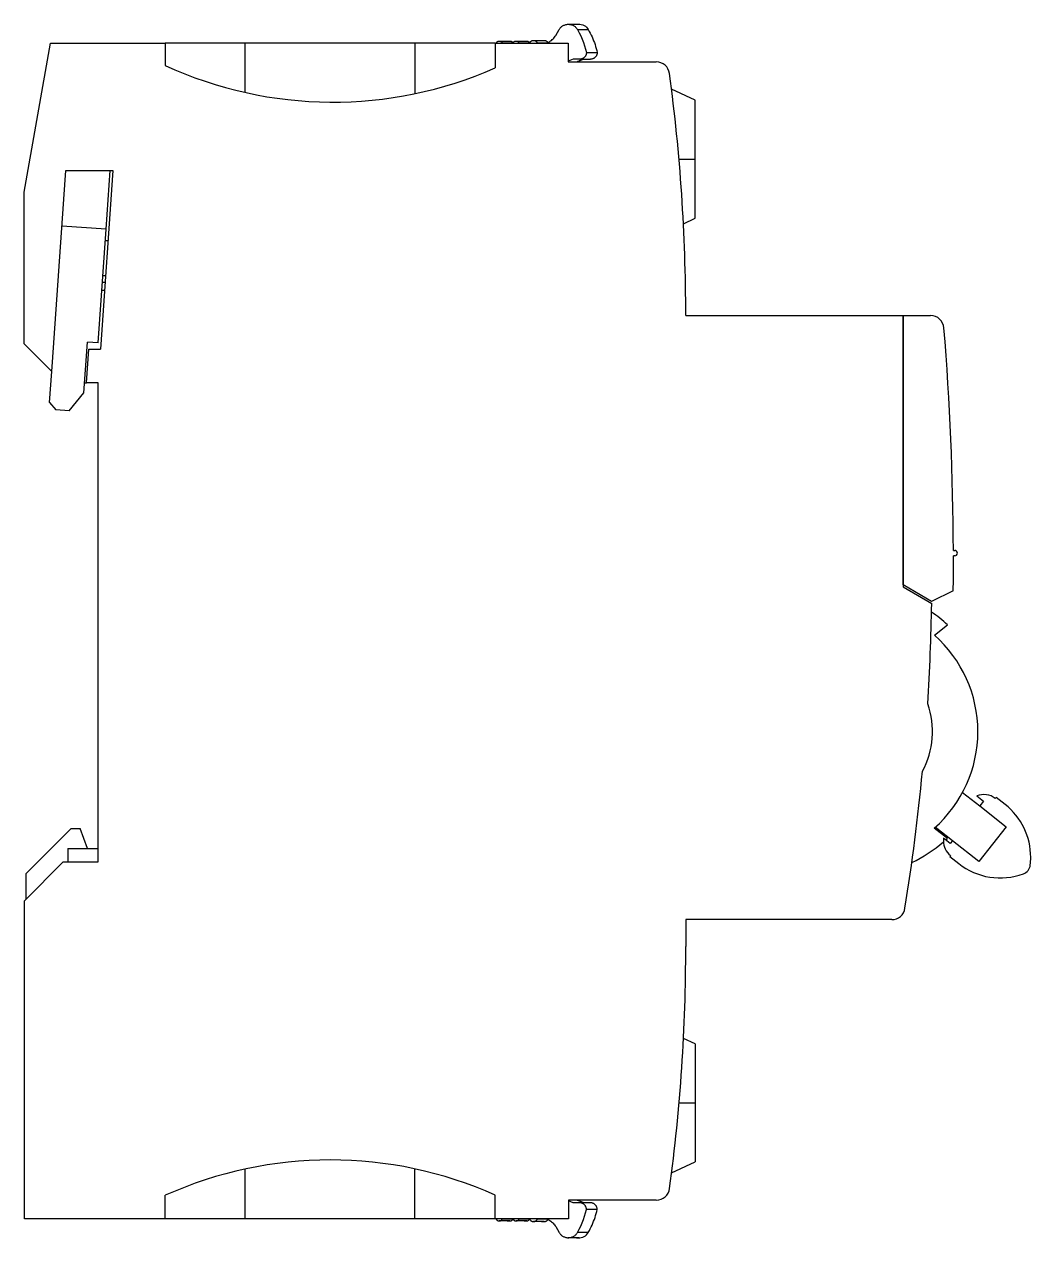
# Model space of a CAD drawing. Header units: millimetres. Extents: x 3609 to 5941, y 2453 to 3731.
# Drawn here: x 5192.7 to 5264.5, y 3583.3 to 3669.9 of the extents above; entities that cross this region are included whole.
import ezdxf

# ---------------------------------------------------------------- set-up
doc = ezdxf.new("R2010")
doc.units = ezdxf.units.MM

msp = doc.modelspace()

# ---------------------------------------------------------------- linework, layer by layer
for p, q in [((5230.559, 3669.058), (5230.6, 3669.124)), ((5230.6, 3669.124), (5230.835, 3669.531)), ((5230.835, 3669.531), (5230.86, 3669.571)), ((5230.86, 3669.571), (5230.887, 3669.61)), ((5230.887, 3669.61), (5230.917, 3669.647)), ((5230.917, 3669.647), (5230.948, 3669.681)), ((5230.948, 3669.681), (5230.982, 3669.714)), ((5230.982, 3669.714), (5231.018, 3669.745)), ((5231.018, 3669.745), (5231.056, 3669.773)), ((5231.056, 3669.773), (5231.095, 3669.8)), ((5231.095, 3669.8), (5231.136, 3669.823)), ((5231.136, 3669.823), (5231.178, 3669.844)), ((5231.178, 3669.844), (5231.221, 3669.862)), ((5231.221, 3669.862), (5231.266, 3669.878)), ((5231.266, 3669.878), (5231.311, 3669.891)), ((5231.311, 3669.891), (5231.357, 3669.901)), ((5231.357, 3669.901), (5231.404, 3669.908)), ((5231.404, 3669.908), (5231.451, 3669.913)), ((5231.451, 3669.913), (5231.498, 3669.914)), ((5231.498, 3669.914), (5231.545, 3669.913)), ((5231.498, 3669.914), (5231.621, 3669.914)), ((5231.545, 3669.913), (5231.592, 3669.908)), ((5231.592, 3669.908), (5231.639, 3669.901)), ((5231.621, 3669.914), (5231.732, 3669.914)), ((5231.639, 3669.901), (5231.685, 3669.891)), ((5231.685, 3669.891), (5231.73, 3669.878)), ((5231.73, 3669.878), (5231.775, 3669.863)), ((5231.732, 3669.914), (5231.833, 3669.914)), ((5231.775, 3669.863), (5231.818, 3669.844)), ((5231.818, 3669.844), (5231.861, 3669.823)), ((5231.833, 3669.914), (5231.924, 3669.914)), ((5231.861, 3669.823), (5231.902, 3669.8)), ((5231.902, 3669.8), (5231.941, 3669.774)), ((5231.924, 3669.914), (5232.004, 3669.914)), ((5231.941, 3669.774), (5231.978, 3669.745)), ((5231.978, 3669.745), (5232.014, 3669.714)), ((5232.004, 3669.914), (5232.073, 3669.914)), ((5232.014, 3669.714), (5232.048, 3669.681)), ((5232.048, 3669.681), (5232.08, 3669.647)), ((5232.073, 3669.914), (5232.131, 3669.914)), ((5232.08, 3669.647), (5232.11, 3669.61)), ((5232.11, 3669.61), (5232.137, 3669.571)), ((5232.131, 3669.914), (5232.179, 3669.914)), ((5232.137, 3669.571), (5232.162, 3669.531)), ((5232.162, 3669.531), (5232.282, 3669.312)), ((5232.162, 3669.531), (5232.323, 3669.531)), ((5232.179, 3669.914), (5232.216, 3669.914)), ((5232.216, 3669.914), (5232.243, 3669.914)), ((5232.243, 3669.914), (5232.259, 3669.914)), ((5232.259, 3669.914), (5232.264, 3669.914)), ((5232.264, 3669.914), (5232.318, 3669.913)), ((5232.282, 3669.312), (5232.393, 3669.087)), ((5232.318, 3669.913), (5232.424, 3669.898)), ((5232.323, 3669.531), (5232.464, 3669.531)), ((5232.424, 3669.898), (5232.526, 3669.868)), ((5232.464, 3669.531), (5232.587, 3669.531)), ((5232.526, 3669.868), (5232.624, 3669.825)), ((5232.587, 3669.531), (5232.691, 3669.531)), ((5232.624, 3669.825), (5232.715, 3669.768)), ((5232.691, 3669.531), (5232.777, 3669.531)), ((5232.715, 3669.768), (5232.796, 3669.699)), ((5232.777, 3669.531), (5232.843, 3669.531)), ((5232.796, 3669.699), (5232.868, 3669.62)), ((5232.843, 3669.531), (5232.89, 3669.531)), ((5232.868, 3669.62), (5232.928, 3669.531)), ((5232.89, 3669.531), (5232.918, 3669.531)), ((5232.918, 3669.531), (5232.928, 3669.531)), ((5232.928, 3669.531), (5232.999, 3669.404)), ((5232.999, 3669.404), (5233.068, 3669.275)), ((5233.068, 3669.275), (5233.132, 3669.144)), ((5233.132, 3669.144), (5233.194, 3669.011)), ((5192.666, 3657.945), (5194.539, 3668.57)), ((5194.539, 3668.57), (5202.721, 3668.57)), ((5202.721, 3668.57), (5202.721, 3666.97)), ((5208.419, 3668.57), (5202.721, 3668.57)), ((5208.419, 3668.57), (5208.419, 3665.051)), ((5220.535, 3668.57), (5208.419, 3668.57)), ((5220.535, 3668.57), (5220.535, 3664.959)), ((5226.281, 3668.57), (5220.535, 3668.57)), ((5226.281, 3668.57), (5231.499, 3668.57)), ((5226.281, 3668.57), (5226.281, 3666.8)), ((5226.35, 3668.57), (5226.358, 3668.588)), ((5226.358, 3668.588), (5226.368, 3668.606)), ((5226.368, 3668.606), (5226.379, 3668.622)), ((5226.379, 3668.622), (5226.392, 3668.637)), ((5226.392, 3668.637), (5226.406, 3668.652)), ((5226.406, 3668.652), (5226.421, 3668.665)), ((5226.421, 3668.665), (5226.438, 3668.677)), ((5226.438, 3668.677), (5226.455, 3668.687)), ((5226.455, 3668.687), (5226.473, 3668.696)), ((5226.473, 3668.696), (5226.491, 3668.703)), ((5226.491, 3668.703), (5226.51, 3668.709)), ((5226.51, 3668.709), (5226.53, 3668.713)), ((5226.53, 3668.713), (5226.55, 3668.716)), ((5226.55, 3668.716), (5226.57, 3668.717)), ((5226.57, 3668.717), (5226.59, 3668.716)), ((5226.57, 3668.717), (5226.692, 3668.717)), ((5226.59, 3668.716), (5226.61, 3668.713)), ((5226.61, 3668.713), (5226.63, 3668.709)), ((5226.63, 3668.709), (5226.65, 3668.703)), ((5226.65, 3668.703), (5226.669, 3668.695)), ((5226.669, 3668.695), (5226.687, 3668.686)), ((5226.687, 3668.686), (5226.705, 3668.675)), ((5226.692, 3668.717), (5226.804, 3668.717)), ((5226.705, 3668.675), (5226.721, 3668.663)), ((5226.721, 3668.663), (5226.736, 3668.649)), ((5226.736, 3668.649), (5226.75, 3668.635)), ((5226.75, 3668.635), (5226.763, 3668.619)), ((5226.763, 3668.619), (5226.775, 3668.602)), ((5226.775, 3668.602), (5226.785, 3668.584)), ((5226.785, 3668.584), (5226.786, 3668.581)), ((5226.785, 3668.584), (5226.945, 3668.584)), ((5226.786, 3668.581), (5226.787, 3668.579)), ((5226.787, 3668.579), (5226.788, 3668.577)), ((5226.788, 3668.577), (5226.789, 3668.575)), ((5226.789, 3668.575), (5226.791, 3668.572)), ((5226.791, 3668.572), (5226.792, 3668.57)), ((5226.804, 3668.717), (5226.905, 3668.717)), ((5226.905, 3668.717), (5226.995, 3668.717)), ((5226.945, 3668.584), (5227.087, 3668.584)), ((5226.995, 3668.717), (5227.075, 3668.717)), ((5227.075, 3668.717), (5227.144, 3668.717)), ((5227.087, 3668.584), (5227.21, 3668.584)), ((5227.144, 3668.717), (5227.203, 3668.717)), ((5227.203, 3668.717), (5227.251, 3668.717)), ((5227.21, 3668.584), (5227.314, 3668.584)), ((5227.251, 3668.717), (5227.288, 3668.717)), ((5227.288, 3668.717), (5227.314, 3668.717)), ((5227.314, 3668.717), (5227.33, 3668.717)), ((5227.314, 3668.584), (5227.399, 3668.584)), ((5227.33, 3668.717), (5227.336, 3668.717)), ((5227.336, 3668.717), (5227.366, 3668.715)), ((5227.366, 3668.715), (5227.399, 3668.708)), ((5227.399, 3668.708), (5227.415, 3668.704)), ((5227.399, 3668.584), (5227.466, 3668.584)), ((5227.415, 3668.704), (5227.431, 3668.697)), ((5227.431, 3668.697), (5227.446, 3668.69)), ((5227.446, 3668.69), (5227.461, 3668.682)), ((5227.461, 3668.682), (5227.488, 3668.662)), ((5227.466, 3668.584), (5227.513, 3668.584)), ((5227.488, 3668.662), (5227.513, 3668.639)), ((5227.513, 3668.639), (5227.534, 3668.613)), ((5227.513, 3668.584), (5227.541, 3668.584)), ((5227.534, 3668.613), (5227.543, 3668.599)), ((5227.541, 3668.584), (5227.551, 3668.584)), ((5227.543, 3668.599), (5227.551, 3668.584)), ((5227.545, 3668.57), (5227.547, 3668.572)), ((5227.547, 3668.572), (5227.548, 3668.575)), ((5227.548, 3668.575), (5227.549, 3668.577)), ((5227.549, 3668.577), (5227.55, 3668.579)), ((5227.55, 3668.579), (5227.552, 3668.582)), ((5227.551, 3668.584), (5227.551, 3668.584)), ((5227.551, 3668.584), (5227.551, 3668.583)), ((5227.551, 3668.583), (5227.551, 3668.583)), ((5227.551, 3668.583), (5227.551, 3668.583)), ((5227.551, 3668.583), (5227.552, 3668.582)), ((5227.552, 3668.582), (5227.553, 3668.584)), ((5227.552, 3668.582), (5227.552, 3668.582)), ((5227.553, 3668.584), (5227.56, 3668.598)), ((5227.56, 3668.598), (5227.568, 3668.611)), ((5227.568, 3668.611), (5227.578, 3668.624)), ((5227.578, 3668.624), (5227.588, 3668.636)), ((5227.588, 3668.636), (5227.598, 3668.647)), ((5227.598, 3668.647), (5227.61, 3668.658)), ((5227.61, 3668.658), (5227.622, 3668.668)), ((5227.622, 3668.668), (5227.634, 3668.677)), ((5227.634, 3668.677), (5227.648, 3668.685)), ((5227.648, 3668.685), (5227.662, 3668.692)), ((5227.662, 3668.692), (5227.676, 3668.699)), ((5227.676, 3668.699), (5227.69, 3668.704)), ((5227.69, 3668.704), (5227.705, 3668.709)), ((5227.705, 3668.709), (5227.721, 3668.712)), ((5227.721, 3668.712), (5227.736, 3668.715)), ((5227.736, 3668.715), (5227.752, 3668.716)), ((5227.752, 3668.716), (5227.767, 3668.717)), ((5227.767, 3668.717), (5227.783, 3668.716)), ((5227.767, 3668.717), (5227.89, 3668.717)), ((5227.783, 3668.716), (5227.798, 3668.715)), ((5227.798, 3668.715), (5227.814, 3668.712)), ((5227.814, 3668.712), (5227.829, 3668.709)), ((5227.829, 3668.709), (5227.844, 3668.704)), ((5227.844, 3668.704), (5227.859, 3668.699)), ((5227.859, 3668.699), (5227.873, 3668.692)), ((5227.873, 3668.692), (5227.887, 3668.685)), ((5227.887, 3668.685), (5227.9, 3668.677)), ((5227.89, 3668.717), (5228.001, 3668.717)), ((5227.9, 3668.677), (5227.913, 3668.668)), ((5227.913, 3668.668), (5227.925, 3668.658)), ((5227.925, 3668.658), (5227.936, 3668.647)), ((5227.936, 3668.647), (5227.947, 3668.636)), ((5227.947, 3668.636), (5227.957, 3668.624)), ((5227.957, 3668.624), (5227.966, 3668.611)), ((5227.966, 3668.611), (5227.974, 3668.598)), ((5227.974, 3668.598), (5227.982, 3668.584)), ((5227.982, 3668.584), (5227.983, 3668.582)), ((5227.982, 3668.584), (5228.151, 3668.584)), ((5227.983, 3668.582), (5227.984, 3668.579)), ((5227.984, 3668.579), (5227.985, 3668.577)), ((5227.985, 3668.577), (5227.987, 3668.575)), ((5227.987, 3668.575), (5227.988, 3668.572)), ((5227.988, 3668.572), (5227.989, 3668.57)), ((5228.001, 3668.717), (5228.102, 3668.717)), ((5228.102, 3668.717), (5228.193, 3668.717)), ((5228.151, 3668.584), (5228.299, 3668.584)), ((5228.193, 3668.717), (5228.273, 3668.717)), ((5228.273, 3668.717), (5228.342, 3668.717)), ((5228.299, 3668.584), (5228.426, 3668.584)), ((5228.342, 3668.717), (5228.4, 3668.717)), ((5228.4, 3668.717), (5228.448, 3668.717)), ((5228.426, 3668.584), (5228.532, 3668.584)), ((5228.448, 3668.717), (5228.486, 3668.717)), ((5228.486, 3668.717), (5228.512, 3668.717)), ((5228.512, 3668.717), (5228.528, 3668.717)), ((5228.528, 3668.717), (5228.533, 3668.717)), ((5228.532, 3668.584), (5228.617, 3668.584)), ((5228.533, 3668.717), (5228.571, 3668.714)), ((5228.571, 3668.714), (5228.607, 3668.705)), ((5228.607, 3668.705), (5228.642, 3668.691)), ((5228.617, 3668.584), (5228.681, 3668.584)), ((5228.642, 3668.691), (5228.674, 3668.671)), ((5228.674, 3668.671), (5228.702, 3668.647)), ((5228.681, 3668.584), (5228.723, 3668.584)), ((5228.702, 3668.647), (5228.727, 3668.619)), ((5228.723, 3668.584), (5228.745, 3668.584)), ((5228.727, 3668.619), (5228.746, 3668.587)), ((5228.737, 3668.57), (5228.74, 3668.574)), ((5228.74, 3668.574), (5228.742, 3668.577)), ((5228.742, 3668.577), (5228.744, 3668.581)), ((5228.744, 3668.581), (5228.745, 3668.585)), ((5228.745, 3668.585), (5228.747, 3668.589)), ((5228.747, 3668.589), (5228.749, 3668.592)), ((5228.749, 3668.592), (5228.757, 3668.61)), ((5228.757, 3668.61), (5228.767, 3668.627)), ((5228.767, 3668.627), (5228.778, 3668.644)), ((5228.778, 3668.644), (5228.79, 3668.659)), ((5228.79, 3668.659), (5228.803, 3668.674)), ((5228.803, 3668.674), (5228.816, 3668.688)), ((5228.816, 3668.688), (5228.831, 3668.701)), ((5228.831, 3668.701), (5228.847, 3668.712)), ((5228.847, 3668.712), (5228.863, 3668.723)), ((5228.863, 3668.723), (5228.88, 3668.733)), ((5228.88, 3668.733), (5228.898, 3668.741)), ((5228.898, 3668.741), (5228.916, 3668.748)), ((5228.916, 3668.748), (5228.935, 3668.754)), ((5228.935, 3668.754), (5228.954, 3668.759)), ((5228.954, 3668.759), (5228.973, 3668.762)), ((5228.973, 3668.762), (5228.993, 3668.764)), ((5228.993, 3668.764), (5229.012, 3668.765)), ((5229.012, 3668.765), (5229.032, 3668.764)), ((5229.012, 3668.765), (5229.135, 3668.765)), ((5229.032, 3668.764), (5229.051, 3668.762)), ((5229.051, 3668.762), (5229.071, 3668.759)), ((5229.071, 3668.759), (5229.09, 3668.754)), ((5229.09, 3668.754), (5229.108, 3668.748)), ((5229.108, 3668.748), (5229.127, 3668.741)), ((5229.127, 3668.741), (5229.144, 3668.733)), ((5229.135, 3668.765), (5229.246, 3668.765)), ((5229.144, 3668.733), (5229.161, 3668.723)), ((5229.161, 3668.723), (5229.178, 3668.712)), ((5229.178, 3668.712), (5229.193, 3668.701)), ((5229.193, 3668.701), (5229.208, 3668.688)), ((5229.208, 3668.688), (5229.222, 3668.674)), ((5229.222, 3668.674), (5229.235, 3668.659)), ((5229.235, 3668.659), (5229.247, 3668.644)), ((5229.246, 3668.765), (5229.347, 3668.765)), ((5229.247, 3668.644), (5229.257, 3668.627)), ((5229.257, 3668.627), (5229.267, 3668.61)), ((5229.267, 3668.61), (5229.276, 3668.593)), ((5229.276, 3668.593), (5229.277, 3668.589)), ((5229.276, 3668.593), (5229.442, 3668.593)), ((5229.277, 3668.589), (5229.279, 3668.585)), ((5229.279, 3668.585), (5229.281, 3668.581)), ((5229.281, 3668.581), (5229.283, 3668.577)), ((5229.283, 3668.577), (5229.285, 3668.574)), ((5229.285, 3668.574), (5229.287, 3668.57)), ((5229.347, 3668.765), (5229.438, 3668.765)), ((5229.438, 3668.765), (5229.518, 3668.765)), ((5229.442, 3668.593), (5229.588, 3668.593)), ((5229.518, 3668.765), (5229.587, 3668.765)), ((5229.587, 3668.765), (5229.645, 3668.765)), ((5229.588, 3668.593), (5229.713, 3668.593)), ((5229.645, 3668.765), (5229.693, 3668.765)), ((5229.693, 3668.765), (5229.731, 3668.765)), ((5229.713, 3668.593), (5229.819, 3668.593)), ((5229.731, 3668.765), (5229.757, 3668.765)), ((5229.757, 3668.765), (5229.773, 3668.765)), ((5229.773, 3668.765), (5229.778, 3668.765)), ((5229.778, 3668.765), (5229.8, 3668.764)), ((5229.8, 3668.764), (5229.821, 3668.762)), ((5229.819, 3668.593), (5229.904, 3668.593)), ((5229.821, 3668.762), (5229.842, 3668.758)), ((5229.842, 3668.758), (5229.863, 3668.752)), ((5229.863, 3668.752), (5229.883, 3668.745)), ((5229.883, 3668.745), (5229.903, 3668.737)), ((5229.903, 3668.737), (5229.921, 3668.727)), ((5229.904, 3668.593), (5229.968, 3668.593)), ((5229.921, 3668.727), (5229.94, 3668.715)), ((5229.94, 3668.715), (5229.957, 3668.703)), ((5229.957, 3668.703), (5229.973, 3668.689)), ((5229.96, 3668.57), (5230.032, 3668.601)), ((5229.968, 3668.593), (5230.013, 3668.593)), ((5229.973, 3668.689), (5229.988, 3668.674)), ((5229.988, 3668.674), (5230.002, 3668.658)), ((5230.002, 3668.658), (5230.015, 3668.641)), ((5230.015, 3668.641), (5230.027, 3668.622)), ((5230.027, 3668.622), (5230.037, 3668.604)), ((5230.032, 3668.601), (5230.102, 3668.637)), ((5230.102, 3668.637), (5230.169, 3668.677)), ((5230.169, 3668.677), (5230.234, 3668.721)), ((5230.234, 3668.721), (5230.296, 3668.768)), ((5230.296, 3668.768), (5230.356, 3668.82)), ((5230.356, 3668.82), (5230.412, 3668.874)), ((5230.412, 3668.874), (5230.464, 3668.932)), ((5230.464, 3668.932), (5230.513, 3668.994)), ((5230.513, 3668.994), (5230.559, 3669.058)), ((5231.499, 3668.57), (5231.499, 3667.233)), ((5232.393, 3669.087), (5232.494, 3668.858)), ((5232.494, 3668.858), (5232.585, 3668.624)), ((5232.585, 3668.624), (5232.665, 3668.387)), ((5232.665, 3668.387), (5232.736, 3668.147)), ((5233.194, 3669.011), (5233.252, 3668.877)), ((5233.252, 3668.877), (5233.307, 3668.742)), ((5233.307, 3668.742), (5233.358, 3668.605)), ((5233.358, 3668.605), (5233.406, 3668.467)), ((5233.406, 3668.467), (5233.45, 3668.327)), ((5233.45, 3668.327), (5233.491, 3668.187)), ((5231.838, 3667.424), (5231.499, 3667.289)), ((5232.316, 3667.424), (5231.838, 3667.424)), ((5232.338, 3667.425), (5232.316, 3667.424)), ((5232.316, 3667.424), (5232.477, 3667.424)), ((5232.359, 3667.426), (5232.338, 3667.425)), ((5232.381, 3667.429), (5232.359, 3667.426)), ((5232.402, 3667.432), (5232.381, 3667.429)), ((5232.423, 3667.436), (5232.402, 3667.432)), ((5232.444, 3667.442), (5232.423, 3667.436)), ((5232.464, 3667.448), (5232.444, 3667.442)), ((5232.485, 3667.455), (5232.464, 3667.448)), ((5232.477, 3667.424), (5232.619, 3667.424)), ((5232.524, 3667.392), (5232.484, 3667.377)), ((5232.505, 3667.463), (5232.485, 3667.455)), ((5232.524, 3667.472), (5232.505, 3667.463)), ((5232.543, 3667.482), (5232.524, 3667.472)), ((5232.564, 3667.408), (5232.524, 3667.392)), ((5232.562, 3667.492), (5232.543, 3667.482)), ((5232.58, 3667.504), (5232.562, 3667.492)), ((5232.604, 3667.424), (5232.564, 3667.408)), ((5232.598, 3667.516), (5232.58, 3667.504)), ((5232.615, 3667.529), (5232.598, 3667.516)), ((5232.631, 3667.543), (5232.615, 3667.529)), ((5232.619, 3667.424), (5232.742, 3667.424)), ((5232.647, 3667.557), (5232.631, 3667.543)), ((5232.663, 3667.572), (5232.647, 3667.557)), ((5232.677, 3667.588), (5232.663, 3667.572)), ((5232.691, 3667.605), (5232.677, 3667.588)), ((5232.704, 3667.622), (5232.691, 3667.605)), ((5232.716, 3667.639), (5232.704, 3667.622)), ((5232.727, 3667.658), (5232.716, 3667.639)), ((5232.738, 3667.676), (5232.727, 3667.658)), ((5232.736, 3668.147), (5232.795, 3667.903)), ((5232.748, 3667.696), (5232.738, 3667.676)), ((5232.742, 3667.424), (5232.846, 3667.424)), ((5232.757, 3667.715), (5232.748, 3667.696)), ((5232.765, 3667.735), (5232.757, 3667.715)), ((5232.772, 3667.755), (5232.765, 3667.735)), ((5232.778, 3667.776), (5232.772, 3667.755)), ((5232.783, 3667.797), (5232.778, 3667.776)), ((5232.788, 3667.818), (5232.783, 3667.797)), ((5232.791, 3667.839), (5232.788, 3667.818)), ((5232.793, 3667.86), (5232.791, 3667.839)), ((5232.795, 3667.882), (5232.793, 3667.86)), ((5232.795, 3667.903), (5232.795, 3667.882)), ((5232.795, 3667.903), (5232.956, 3667.903)), ((5232.846, 3667.424), (5232.931, 3667.424)), ((5232.931, 3667.424), (5232.997, 3667.424)), ((5232.956, 3667.903), (5233.098, 3667.903)), ((5232.997, 3667.424), (5233.045, 3667.424)), ((5233.045, 3667.424), (5233.073, 3667.424)), ((5233.073, 3667.424), (5233.083, 3667.424)), ((5233.117, 3667.426), (5233.083, 3667.424)), ((5233.098, 3667.903), (5233.221, 3667.903)), ((5233.151, 3667.429), (5233.117, 3667.426)), ((5233.184, 3667.435), (5233.151, 3667.429)), ((5233.218, 3667.444), (5233.184, 3667.435)), ((5233.25, 3667.455), (5233.218, 3667.444)), ((5233.221, 3667.903), (5233.325, 3667.903)), ((5233.282, 3667.468), (5233.25, 3667.455)), ((5233.312, 3667.483), (5233.282, 3667.468)), ((5233.341, 3667.501), (5233.312, 3667.483)), ((5233.325, 3667.903), (5233.41, 3667.903)), ((5233.37, 3667.52), (5233.341, 3667.501)), ((5233.396, 3667.541), (5233.37, 3667.52)), ((5233.421, 3667.565), (5233.396, 3667.541)), ((5233.41, 3667.903), (5233.476, 3667.903)), ((5233.444, 3667.59), (5233.421, 3667.565)), ((5233.466, 3667.616), (5233.444, 3667.59)), ((5233.485, 3667.644), (5233.466, 3667.616)), ((5233.476, 3667.903), (5233.524, 3667.903)), ((5233.503, 3667.674), (5233.485, 3667.644)), ((5233.491, 3668.187), (5233.528, 3668.046)), ((5233.518, 3667.704), (5233.503, 3667.674)), ((5233.531, 3667.736), (5233.518, 3667.704)), ((5233.524, 3667.903), (5233.552, 3667.903)), ((5233.528, 3668.046), (5233.561, 3667.903)), ((5233.542, 3667.768), (5233.531, 3667.736)), ((5233.55, 3667.802), (5233.542, 3667.768)), ((5233.557, 3667.835), (5233.55, 3667.802)), ((5233.552, 3667.903), (5233.561, 3667.903)), ((5233.56, 3667.869), (5233.557, 3667.835)), ((5233.561, 3667.903), (5233.56, 3667.869)), ((5231.499, 3667.233), (5237.772, 3667.233)), ((5232.165, 3667.249), (5232.125, 3667.233)), ((5232.205, 3667.265), (5232.165, 3667.249)), ((5232.245, 3667.281), (5232.205, 3667.265)), ((5232.285, 3667.297), (5232.245, 3667.281)), ((5232.324, 3667.313), (5232.285, 3667.297)), ((5232.364, 3667.329), (5232.324, 3667.313)), ((5232.404, 3667.345), (5232.364, 3667.329)), ((5232.444, 3667.361), (5232.404, 3667.345)), ((5232.484, 3667.377), (5232.444, 3667.361)), ((5240.555, 3664.5), (5238.868, 3665.28)), ((5240.555, 3660.286), (5240.555, 3664.5)), ((5239.398, 3660.286), (5240.555, 3660.286)), ((5240.555, 3656.072), (5240.555, 3660.286)), ((5194.632, 3645.152), (5195.633, 3659.477)), ((5195.633, 3659.477), (5198.993, 3659.477)), ((5198.993, 3659.477), (5198.103, 3646.735)), ((5198.509, 3655.296), (5198.801, 3659.477)), ((5192.666, 3647.118), (5192.666, 3657.945)), ((5198.509, 3655.296), (5195.356, 3655.516)), ((5197.943, 3647.19), (5198.509, 3655.296)), ((5239.715, 3655.684), (5240.555, 3656.072)), ((5198.643, 3654.47), (5198.451, 3654.47)), ((5198.278, 3651.986), (5198.47, 3651.986)), ((5198.244, 3651.508), (5198.436, 3651.508)), ((5198.204, 3650.935), (5198.396, 3650.935)), ((5239.881, 3649.133), (5255.395, 3649.133)), ((5255.395, 3649.133), (5257.355, 3649.134)), ((5255.395, 3649.133), (5255.395, 3629.77)), ((5255.395, 3629.909), (5255.395, 3649.133)), ((5194.632, 3645.152), (5192.666, 3647.118)), ((5196.925, 3643.613), (5197.179, 3647.243)), ((5197.12, 3644.341), (5197.287, 3646.735)), ((5197.943, 3647.19), (5197.179, 3647.243)), ((5197.287, 3646.735), (5198.103, 3646.735)), ((5194.476, 3642.92), (5194.632, 3645.152)), ((5196.976, 3644.341), (5197.12, 3644.341)), ((5197.937, 3644.341), (5197.12, 3644.341)), ((5197.937, 3610.15), (5197.937, 3644.341)), ((5195.876, 3642.342), (5196.925, 3643.613)), ((5194.476, 3642.92), (5194.921, 3642.409)), ((5195.876, 3642.342), (5194.921, 3642.409)), ((5258.985, 3632.374), (5259.081, 3632.374)), ((5259.081, 3631.991), (5258.986, 3631.991)), ((5257.431, 3628.734), (5255.395, 3629.909)), ((5255.395, 3629.77), (5257.438, 3628.592)), ((5258.977, 3629.501), (5257.431, 3628.734)), ((5257.628, 3626.328), (5258.566, 3627.065)), ((5259.642, 3615.109), (5260.865, 3614.148)), ((5260.657, 3614.859), (5261.132, 3614.487)), ((5262.034, 3614.752), (5261.975, 3614.676)), ((5262.676, 3614.247), (5262.034, 3614.752)), ((5261.132, 3614.487), (5260.865, 3614.148)), ((5260.865, 3614.148), (5262.759, 3612.66)), ((5192.813, 3609.336), (5196.022, 3612.545)), ((5196.022, 3612.545), (5196.662, 3612.545)), ((5197.171, 3611.108), (5196.662, 3612.545)), ((5258.563, 3611.832), (5257.625, 3612.569)), ((5258.913, 3611.662), (5257.688, 3612.625)), ((5262.759, 3612.66), (5260.807, 3610.174)), ((5258.765, 3611.474), (5258.291, 3611.847)), ((5258.913, 3611.662), (5258.765, 3611.474)), ((5260.807, 3610.174), (5258.913, 3611.662)), ((5195.782, 3611.108), (5197.937, 3611.108)), ((5195.782, 3611.108), (5195.782, 3610.15)), ((5258.78, 3610.61), (5258.721, 3610.534)), ((5258.721, 3610.534), (5259.363, 3610.03)), ((5192.672, 3607.375), (5195.447, 3610.15)), ((5195.447, 3610.15), (5197.937, 3610.15)), ((5192.813, 3607.516), (5192.813, 3609.336)), ((5192.672, 3584.675), (5192.672, 3607.375)), ((5254.585, 3606.038), (5239.885, 3606.036)), ((5239.885, 3606.036), (5239.885, 3604.121)), ((5240.555, 3597.173), (5239.719, 3597.56)), ((5240.555, 3597.173), (5240.555, 3592.959)), ((5239.404, 3592.959), (5240.555, 3592.959)), ((5240.555, 3592.959), (5240.555, 3588.745)), ((5238.874, 3587.968), (5240.555, 3588.745)), ((5208.426, 3584.675), (5208.426, 3588.239)), ((5220.542, 3584.675), (5220.542, 3588.251)), ((5202.729, 3584.675), (5202.729, 3586.364)), ((5226.289, 3584.675), (5226.289, 3586.366)), ((5237.78, 3586.02), (5231.507, 3586.019)), ((5231.507, 3586.019), (5231.507, 3584.675)), ((5232.165, 3586.003), (5232.125, 3586.019)), ((5231.838, 3585.828), (5231.507, 3585.96)), ((5232.316, 3585.828), (5231.838, 3585.828)), ((5232.205, 3585.988), (5232.165, 3586.003)), ((5232.245, 3585.972), (5232.205, 3585.988)), ((5232.285, 3585.956), (5232.245, 3585.972)), ((5232.324, 3585.94), (5232.285, 3585.956)), ((5232.338, 3585.827), (5232.316, 3585.828)), ((5232.477, 3585.828), (5232.316, 3585.828)), ((5232.364, 3585.924), (5232.324, 3585.94)), ((5232.359, 3585.826), (5232.338, 3585.827)), ((5232.381, 3585.824), (5232.359, 3585.826)), ((5232.404, 3585.908), (5232.364, 3585.924)), ((5232.402, 3585.82), (5232.381, 3585.824)), ((5232.423, 3585.816), (5232.402, 3585.82)), ((5232.444, 3585.892), (5232.404, 3585.908)), ((5232.444, 3585.811), (5232.423, 3585.816)), ((5232.484, 3585.876), (5232.444, 3585.892)), ((5232.464, 3585.804), (5232.444, 3585.811)), ((5232.485, 3585.797), (5232.464, 3585.804)), ((5232.619, 3585.828), (5232.477, 3585.828)), ((5232.524, 3585.86), (5232.484, 3585.876)), ((5232.505, 3585.789), (5232.485, 3585.797)), ((5232.524, 3585.781), (5232.505, 3585.789)), ((5232.564, 3585.844), (5232.524, 3585.86)), ((5232.543, 3585.771), (5232.524, 3585.781)), ((5232.562, 3585.76), (5232.543, 3585.771)), ((5232.58, 3585.749), (5232.562, 3585.76)), ((5232.604, 3585.828), (5232.564, 3585.844)), ((5232.598, 3585.736), (5232.58, 3585.749)), ((5232.615, 3585.723), (5232.598, 3585.736)), ((5232.632, 3585.71), (5232.615, 3585.723)), ((5232.742, 3585.828), (5232.619, 3585.828)), ((5232.647, 3585.695), (5232.632, 3585.71)), ((5232.663, 3585.68), (5232.647, 3585.695)), ((5232.677, 3585.664), (5232.663, 3585.68)), ((5232.691, 3585.648), (5232.677, 3585.664)), ((5232.704, 3585.631), (5232.691, 3585.648)), ((5232.716, 3585.613), (5232.704, 3585.631)), ((5232.728, 3585.595), (5232.716, 3585.613)), ((5232.738, 3585.576), (5232.728, 3585.595)), ((5232.736, 3585.106), (5232.795, 3585.349)), ((5232.748, 3585.557), (5232.738, 3585.576)), ((5232.846, 3585.828), (5232.742, 3585.828)), ((5232.757, 3585.537), (5232.748, 3585.557)), ((5232.765, 3585.517), (5232.757, 3585.537)), ((5232.772, 3585.497), (5232.765, 3585.517)), ((5232.778, 3585.476), (5232.772, 3585.497)), ((5232.783, 3585.456), (5232.778, 3585.476)), ((5232.788, 3585.435), (5232.783, 3585.456)), ((5232.791, 3585.413), (5232.788, 3585.435)), ((5232.793, 3585.392), (5232.791, 3585.413)), ((5232.795, 3585.371), (5232.793, 3585.392)), ((5232.795, 3585.349), (5232.795, 3585.371)), ((5232.956, 3585.349), (5232.795, 3585.349)), ((5232.931, 3585.828), (5232.846, 3585.828)), ((5232.997, 3585.828), (5232.931, 3585.828)), ((5233.098, 3585.349), (5232.956, 3585.349)), ((5233.045, 3585.828), (5232.997, 3585.828)), ((5233.073, 3585.828), (5233.045, 3585.828)), ((5233.083, 3585.828), (5233.073, 3585.828)), ((5233.117, 3585.827), (5233.083, 3585.828)), ((5233.221, 3585.349), (5233.098, 3585.349)), ((5233.151, 3585.823), (5233.117, 3585.827)), ((5233.184, 3585.817), (5233.151, 3585.823)), ((5233.218, 3585.809), (5233.184, 3585.817)), ((5233.25, 3585.798), (5233.218, 3585.809)), ((5233.325, 3585.349), (5233.221, 3585.349)), ((5233.282, 3585.785), (5233.25, 3585.798)), ((5233.312, 3585.769), (5233.282, 3585.785)), ((5233.342, 3585.752), (5233.312, 3585.769)), ((5233.41, 3585.349), (5233.325, 3585.349)), ((5233.37, 3585.732), (5233.342, 3585.752)), ((5233.396, 3585.711), (5233.37, 3585.732)), ((5233.421, 3585.688), (5233.396, 3585.711)), ((5233.476, 3585.349), (5233.41, 3585.349)), ((5233.445, 3585.663), (5233.421, 3585.688)), ((5233.466, 3585.636), (5233.445, 3585.663)), ((5233.485, 3585.608), (5233.466, 3585.636)), ((5233.524, 3585.349), (5233.476, 3585.349)), ((5233.503, 3585.579), (5233.485, 3585.608)), ((5233.491, 3585.066), (5233.528, 3585.207)), ((5233.518, 3585.548), (5233.503, 3585.579)), ((5233.531, 3585.517), (5233.518, 3585.548)), ((5233.552, 3585.349), (5233.524, 3585.349)), ((5233.528, 3585.207), (5233.562, 3585.349)), ((5233.542, 3585.484), (5233.531, 3585.517)), ((5233.551, 3585.451), (5233.542, 3585.484)), ((5233.557, 3585.417), (5233.551, 3585.451)), ((5233.562, 3585.349), (5233.552, 3585.349)), ((5233.56, 3585.383), (5233.557, 3585.417)), ((5233.562, 3585.349), (5233.56, 3585.383)), ((5202.729, 3584.675), (5192.672, 3584.675)), ((5208.426, 3584.675), (5202.729, 3584.675)), ((5220.542, 3584.675), (5208.426, 3584.675)), ((5226.289, 3584.675), (5220.542, 3584.675)), ((5231.507, 3584.675), (5226.289, 3584.675)), ((5226.352, 3584.675), (5226.361, 3584.658)), ((5226.361, 3584.658), (5226.371, 3584.641)), ((5226.371, 3584.641), (5226.383, 3584.625)), ((5226.383, 3584.625), (5226.396, 3584.61)), ((5226.396, 3584.61), (5226.409, 3584.597)), ((5226.409, 3584.597), (5226.424, 3584.584)), ((5226.424, 3584.584), (5226.44, 3584.573)), ((5226.44, 3584.573), (5226.457, 3584.563)), ((5226.457, 3584.563), (5226.475, 3584.554)), ((5226.475, 3584.554), (5226.493, 3584.547)), ((5226.493, 3584.547), (5226.512, 3584.542)), ((5226.512, 3584.542), (5226.531, 3584.538)), ((5226.531, 3584.538), (5226.55, 3584.535)), ((5226.55, 3584.535), (5226.57, 3584.535)), ((5226.57, 3584.535), (5226.59, 3584.535)), ((5226.692, 3584.535), (5226.57, 3584.535)), ((5226.59, 3584.535), (5226.611, 3584.538)), ((5226.611, 3584.538), (5226.631, 3584.542)), ((5226.631, 3584.542), (5226.65, 3584.548)), ((5226.65, 3584.548), (5226.669, 3584.556)), ((5226.669, 3584.556), (5226.687, 3584.565)), ((5226.687, 3584.565), (5226.705, 3584.576)), ((5226.804, 3584.535), (5226.692, 3584.535)), ((5226.705, 3584.576), (5226.721, 3584.588)), ((5226.721, 3584.588), (5226.737, 3584.602)), ((5226.737, 3584.602), (5226.751, 3584.617)), ((5226.751, 3584.617), (5226.764, 3584.633)), ((5226.764, 3584.633), (5226.775, 3584.65)), ((5226.775, 3584.65), (5226.785, 3584.668)), ((5226.785, 3584.669), (5226.786, 3584.67)), ((5226.785, 3584.668), (5226.785, 3584.669)), ((5226.946, 3584.668), (5226.785, 3584.668)), ((5226.786, 3584.67), (5226.787, 3584.671)), ((5226.787, 3584.673), (5226.788, 3584.674)), ((5226.787, 3584.671), (5226.787, 3584.673)), ((5226.788, 3584.674), (5226.789, 3584.675)), ((5226.905, 3584.535), (5226.804, 3584.535)), ((5226.996, 3584.535), (5226.905, 3584.535)), ((5227.087, 3584.668), (5226.946, 3584.668)), ((5227.075, 3584.535), (5226.996, 3584.535)), ((5227.145, 3584.535), (5227.075, 3584.535)), ((5227.21, 3584.668), (5227.087, 3584.668)), ((5227.203, 3584.535), (5227.145, 3584.535)), ((5227.145, 3584.535), (5227.203, 3584.535)), ((5227.251, 3584.535), (5227.203, 3584.535)), ((5227.203, 3584.535), (5227.251, 3584.535)), ((5227.315, 3584.668), (5227.21, 3584.668)), ((5227.288, 3584.535), (5227.251, 3584.535)), ((5227.251, 3584.535), (5227.288, 3584.535)), ((5227.315, 3584.535), (5227.288, 3584.535)), ((5227.288, 3584.535), (5227.315, 3584.535)), ((5227.4, 3584.668), (5227.315, 3584.668)), ((5227.331, 3584.535), (5227.315, 3584.535)), ((5227.315, 3584.535), (5227.331, 3584.535)), ((5227.336, 3584.535), (5227.331, 3584.535)), ((5227.331, 3584.535), (5227.336, 3584.535)), ((5227.336, 3584.535), (5227.366, 3584.536)), ((5227.366, 3584.536), (5227.399, 3584.543)), ((5227.399, 3584.543), (5227.415, 3584.548)), ((5227.466, 3584.668), (5227.4, 3584.668)), ((5227.415, 3584.548), (5227.431, 3584.554)), ((5227.431, 3584.554), (5227.446, 3584.561)), ((5227.446, 3584.561), (5227.461, 3584.569)), ((5227.461, 3584.569), (5227.488, 3584.589)), ((5227.513, 3584.668), (5227.466, 3584.668)), ((5227.488, 3584.589), (5227.513, 3584.612)), ((5227.542, 3584.668), (5227.513, 3584.668)), ((5227.513, 3584.612), (5227.534, 3584.639)), ((5227.534, 3584.639), (5227.543, 3584.653)), ((5227.551, 3584.668), (5227.542, 3584.668)), ((5227.543, 3584.653), (5227.551, 3584.668)), ((5227.549, 3584.675), (5227.55, 3584.674)), ((5227.55, 3584.674), (5227.55, 3584.673)), ((5227.55, 3584.673), (5227.551, 3584.671)), ((5227.551, 3584.671), (5227.552, 3584.67)), ((5227.551, 3584.668), (5227.551, 3584.669)), ((5227.551, 3584.669), (5227.552, 3584.669)), ((5227.551, 3584.668), (5227.551, 3584.668)), ((5227.551, 3584.668), (5227.551, 3584.668)), ((5227.552, 3584.67), (5227.552, 3584.669)), ((5227.552, 3584.669), (5227.552, 3584.67)), ((5227.552, 3584.669), (5227.553, 3584.668)), ((5227.552, 3584.669), (5227.552, 3584.669)), ((5227.553, 3584.668), (5227.56, 3584.654)), ((5227.56, 3584.654), (5227.569, 3584.641)), ((5227.569, 3584.641), (5227.578, 3584.628)), ((5227.578, 3584.628), (5227.588, 3584.616)), ((5227.588, 3584.616), (5227.599, 3584.604)), ((5227.599, 3584.604), (5227.61, 3584.594)), ((5227.61, 3584.594), (5227.622, 3584.584)), ((5227.622, 3584.584), (5227.635, 3584.575)), ((5227.635, 3584.575), (5227.648, 3584.567)), ((5227.648, 3584.567), (5227.662, 3584.559)), ((5227.662, 3584.559), (5227.676, 3584.553)), ((5227.676, 3584.553), (5227.691, 3584.547)), ((5227.691, 3584.547), (5227.706, 3584.543)), ((5227.706, 3584.543), (5227.721, 3584.539)), ((5227.721, 3584.539), (5227.736, 3584.537)), ((5227.736, 3584.537), (5227.752, 3584.535)), ((5227.752, 3584.535), (5227.767, 3584.535)), ((5227.767, 3584.535), (5227.783, 3584.535)), ((5227.89, 3584.535), (5227.767, 3584.535)), ((5227.783, 3584.535), (5227.799, 3584.537)), ((5227.799, 3584.537), (5227.814, 3584.539)), ((5227.814, 3584.539), (5227.829, 3584.543)), ((5227.829, 3584.543), (5227.844, 3584.547)), ((5227.844, 3584.547), (5227.859, 3584.553)), ((5227.859, 3584.553), (5227.873, 3584.559)), ((5227.873, 3584.559), (5227.887, 3584.567)), ((5227.887, 3584.567), (5227.9, 3584.575)), ((5228.002, 3584.535), (5227.89, 3584.535)), ((5227.9, 3584.575), (5227.913, 3584.584)), ((5227.913, 3584.584), (5227.925, 3584.594)), ((5227.925, 3584.594), (5227.936, 3584.604)), ((5227.936, 3584.604), (5227.947, 3584.616)), ((5227.947, 3584.616), (5227.957, 3584.628)), ((5227.957, 3584.628), (5227.966, 3584.641)), ((5227.966, 3584.641), (5227.975, 3584.654)), ((5227.975, 3584.654), (5227.982, 3584.668)), ((5227.982, 3584.668), (5227.983, 3584.669)), ((5228.151, 3584.668), (5227.982, 3584.668)), ((5227.983, 3584.67), (5227.984, 3584.671)), ((5227.983, 3584.669), (5227.983, 3584.67)), ((5227.984, 3584.671), (5227.985, 3584.673)), ((5227.985, 3584.674), (5227.986, 3584.675)), ((5227.985, 3584.673), (5227.985, 3584.674)), ((5228.103, 3584.535), (5228.002, 3584.535)), ((5228.193, 3584.535), (5228.103, 3584.535)), ((5228.299, 3584.668), (5228.151, 3584.668)), ((5228.273, 3584.535), (5228.193, 3584.535)), ((5228.342, 3584.535), (5228.273, 3584.535)), ((5228.426, 3584.668), (5228.299, 3584.668)), ((5228.401, 3584.535), (5228.342, 3584.535)), ((5228.342, 3584.535), (5228.401, 3584.535)), ((5228.449, 3584.535), (5228.401, 3584.535)), ((5228.401, 3584.535), (5228.449, 3584.535)), ((5228.532, 3584.668), (5228.426, 3584.668)), ((5228.486, 3584.535), (5228.449, 3584.535)), ((5228.449, 3584.535), (5228.486, 3584.535)), ((5228.512, 3584.535), (5228.486, 3584.535)), ((5228.486, 3584.535), (5228.512, 3584.535)), ((5228.528, 3584.535), (5228.512, 3584.535)), ((5228.512, 3584.535), (5228.528, 3584.535)), ((5228.534, 3584.535), (5228.528, 3584.535)), ((5228.528, 3584.535), (5228.534, 3584.535)), ((5228.617, 3584.668), (5228.532, 3584.668)), ((5228.534, 3584.535), (5228.571, 3584.538)), ((5228.571, 3584.538), (5228.607, 3584.546)), ((5228.607, 3584.546), (5228.642, 3584.561)), ((5228.681, 3584.668), (5228.617, 3584.668)), ((5228.642, 3584.561), (5228.674, 3584.58)), ((5228.674, 3584.58), (5228.703, 3584.604)), ((5228.724, 3584.668), (5228.681, 3584.668)), ((5228.703, 3584.604), (5228.727, 3584.633)), ((5228.745, 3584.668), (5228.724, 3584.668)), ((5228.727, 3584.633), (5228.747, 3584.665)), ((5228.741, 3584.675), (5228.743, 3584.672)), ((5228.743, 3584.672), (5228.744, 3584.67)), ((5228.744, 3584.67), (5228.745, 3584.667)), ((5228.745, 3584.667), (5228.747, 3584.665)), ((5228.747, 3584.665), (5228.748, 3584.662)), ((5228.748, 3584.662), (5228.749, 3584.659)), ((5228.749, 3584.659), (5228.758, 3584.642)), ((5228.758, 3584.642), (5228.767, 3584.624)), ((5228.767, 3584.624), (5228.778, 3584.608)), ((5228.778, 3584.608), (5228.79, 3584.593)), ((5228.79, 3584.593), (5228.803, 3584.578)), ((5228.803, 3584.578), (5228.817, 3584.564)), ((5228.817, 3584.564), (5228.831, 3584.551)), ((5228.831, 3584.551), (5228.847, 3584.539)), ((5228.847, 3584.539), (5228.863, 3584.529)), ((5228.863, 3584.529), (5228.88, 3584.519)), ((5228.88, 3584.519), (5228.898, 3584.511)), ((5228.898, 3584.511), (5228.916, 3584.503)), ((5228.916, 3584.503), (5228.935, 3584.498)), ((5228.935, 3584.498), (5228.954, 3584.493)), ((5228.954, 3584.493), (5228.973, 3584.49)), ((5228.973, 3584.49), (5228.993, 3584.488)), ((5228.993, 3584.488), (5229.012, 3584.487)), ((5229.012, 3584.487), (5229.032, 3584.488)), ((5229.135, 3584.487), (5229.012, 3584.487)), ((5229.032, 3584.488), (5229.052, 3584.49)), ((5229.052, 3584.49), (5229.071, 3584.493)), ((5229.071, 3584.493), (5229.09, 3584.498)), ((5229.09, 3584.498), (5229.109, 3584.503)), ((5229.109, 3584.503), (5229.127, 3584.511)), ((5229.127, 3584.511), (5229.144, 3584.519)), ((5229.247, 3584.487), (5229.135, 3584.487)), ((5229.144, 3584.519), (5229.162, 3584.529)), ((5229.162, 3584.529), (5229.178, 3584.539)), ((5229.178, 3584.539), (5229.194, 3584.551)), ((5229.194, 3584.551), (5229.208, 3584.564)), ((5229.208, 3584.564), (5229.222, 3584.578)), ((5229.222, 3584.578), (5229.235, 3584.593)), ((5229.235, 3584.593), (5229.247, 3584.608)), ((5229.247, 3584.608), (5229.258, 3584.625)), ((5229.348, 3584.487), (5229.247, 3584.487)), ((5229.258, 3584.625), (5229.267, 3584.642)), ((5229.267, 3584.642), (5229.276, 3584.659)), ((5229.276, 3584.659), (5229.277, 3584.662)), ((5229.442, 3584.659), (5229.276, 3584.659)), ((5229.277, 3584.662), (5229.278, 3584.665)), ((5229.278, 3584.665), (5229.28, 3584.667)), ((5229.28, 3584.667), (5229.281, 3584.67)), ((5229.281, 3584.67), (5229.282, 3584.672)), ((5229.282, 3584.672), (5229.284, 3584.675)), ((5229.438, 3584.487), (5229.348, 3584.487)), ((5229.518, 3584.487), (5229.438, 3584.487)), ((5229.588, 3584.659), (5229.442, 3584.659)), ((5229.587, 3584.487), (5229.518, 3584.487)), ((5229.646, 3584.487), (5229.587, 3584.487)), ((5229.587, 3584.487), (5229.646, 3584.487)), ((5229.713, 3584.659), (5229.588, 3584.659)), ((5229.694, 3584.487), (5229.646, 3584.487)), ((5229.646, 3584.487), (5229.694, 3584.487)), ((5229.731, 3584.487), (5229.694, 3584.487)), ((5229.694, 3584.487), (5229.731, 3584.487)), ((5229.819, 3584.659), (5229.713, 3584.659)), ((5229.757, 3584.487), (5229.731, 3584.487)), ((5229.731, 3584.487), (5229.757, 3584.487)), ((5229.773, 3584.487), (5229.757, 3584.487)), ((5229.757, 3584.487), (5229.773, 3584.487)), ((5229.779, 3584.487), (5229.773, 3584.487)), ((5229.773, 3584.487), (5229.779, 3584.487)), ((5229.779, 3584.487), (5229.8, 3584.488)), ((5229.8, 3584.488), (5229.821, 3584.49)), ((5229.904, 3584.659), (5229.819, 3584.659)), ((5229.821, 3584.49), (5229.842, 3584.494)), ((5229.842, 3584.494), (5229.863, 3584.5)), ((5229.863, 3584.5), (5229.883, 3584.507)), ((5229.883, 3584.507), (5229.903, 3584.515)), ((5229.903, 3584.515), (5229.922, 3584.525)), ((5229.969, 3584.659), (5229.904, 3584.659)), ((5229.922, 3584.525), (5229.94, 3584.536)), ((5229.94, 3584.536), (5229.957, 3584.549)), ((5229.957, 3584.549), (5229.973, 3584.563)), ((5230.013, 3584.659), (5229.969, 3584.659)), ((5229.973, 3584.563), (5229.988, 3584.578)), ((5229.976, 3584.675), (5230.046, 3584.644)), ((5229.988, 3584.578), (5230.002, 3584.594)), ((5230.002, 3584.594), (5230.015, 3584.611)), ((5230.015, 3584.611), (5230.027, 3584.629)), ((5230.027, 3584.629), (5230.037, 3584.648)), ((5230.046, 3584.644), (5230.114, 3584.608)), ((5230.114, 3584.608), (5230.18, 3584.568)), ((5230.18, 3584.568), (5230.243, 3584.525)), ((5230.243, 3584.525), (5230.304, 3584.478)), ((5230.304, 3584.478), (5230.362, 3584.427)), ((5230.362, 3584.427), (5230.416, 3584.373)), ((5230.416, 3584.373), (5230.468, 3584.316)), ((5230.468, 3584.316), (5230.515, 3584.256)), ((5232.393, 3584.165), (5232.494, 3584.395)), ((5232.494, 3584.395), (5232.585, 3584.628)), ((5232.585, 3584.628), (5232.666, 3584.865)), ((5232.666, 3584.865), (5232.736, 3585.106)), ((5233.194, 3584.241), (5233.252, 3584.375)), ((5233.252, 3584.375), (5233.307, 3584.511)), ((5233.307, 3584.511), (5233.358, 3584.648)), ((5233.358, 3584.648), (5233.406, 3584.786)), ((5233.406, 3584.786), (5233.45, 3584.925)), ((5233.45, 3584.925), (5233.491, 3585.066)), ((5230.515, 3584.256), (5230.56, 3584.193)), ((5230.56, 3584.193), (5230.6, 3584.128)), ((5230.6, 3584.128), (5230.835, 3583.721)), ((5230.835, 3583.721), (5230.86, 3583.681)), ((5230.86, 3583.681), (5230.887, 3583.642)), ((5230.887, 3583.642), (5230.917, 3583.606)), ((5230.917, 3583.606), (5230.949, 3583.571)), ((5230.949, 3583.571), (5230.983, 3583.538)), ((5230.983, 3583.538), (5231.018, 3583.507)), ((5231.018, 3583.507), (5231.056, 3583.479)), ((5231.056, 3583.479), (5231.095, 3583.453)), ((5231.095, 3583.453), (5231.136, 3583.429)), ((5231.136, 3583.429), (5231.178, 3583.408)), ((5231.178, 3583.408), (5231.222, 3583.39)), ((5231.775, 3583.39), (5231.819, 3583.408)), ((5231.819, 3583.408), (5231.861, 3583.429)), ((5231.861, 3583.429), (5231.902, 3583.453)), ((5231.902, 3583.453), (5231.941, 3583.479)), ((5231.941, 3583.479), (5231.979, 3583.507)), ((5231.979, 3583.507), (5232.015, 3583.538)), ((5232.015, 3583.538), (5232.049, 3583.571)), ((5232.049, 3583.571), (5232.08, 3583.606)), ((5232.08, 3583.606), (5232.11, 3583.642)), ((5232.11, 3583.642), (5232.137, 3583.681)), ((5232.137, 3583.681), (5232.162, 3583.721)), ((5232.162, 3583.721), (5232.283, 3583.941)), ((5232.323, 3583.721), (5232.162, 3583.721)), ((5232.283, 3583.941), (5232.393, 3584.165)), ((5232.465, 3583.721), (5232.323, 3583.721)), ((5232.588, 3583.721), (5232.465, 3583.721)), ((5232.527, 3583.384), (5232.625, 3583.428)), ((5232.692, 3583.721), (5232.588, 3583.721)), ((5232.625, 3583.428), (5232.715, 3583.484)), ((5232.777, 3583.721), (5232.692, 3583.721)), ((5232.715, 3583.484), (5232.797, 3583.553)), ((5232.843, 3583.721), (5232.777, 3583.721)), ((5232.797, 3583.553), (5232.868, 3583.632)), ((5232.89, 3583.721), (5232.843, 3583.721)), ((5232.868, 3583.632), (5232.928, 3583.721)), ((5232.919, 3583.721), (5232.89, 3583.721)), ((5232.928, 3583.721), (5232.919, 3583.721)), ((5232.928, 3583.721), (5233, 3583.849)), ((5233, 3583.849), (5233.068, 3583.978)), ((5233.068, 3583.978), (5233.133, 3584.109)), ((5233.133, 3584.109), (5233.194, 3584.241)), ((5231.222, 3583.39), (5231.266, 3583.374)), ((5231.266, 3583.374), (5231.312, 3583.361)), ((5231.312, 3583.361), (5231.358, 3583.351)), ((5231.358, 3583.351), (5231.405, 3583.344)), ((5231.405, 3583.344), (5231.452, 3583.339)), ((5231.452, 3583.339), (5231.499, 3583.338)), ((5231.499, 3583.338), (5231.546, 3583.339)), ((5231.621, 3583.338), (5231.499, 3583.338)), ((5231.546, 3583.339), (5231.593, 3583.344)), ((5231.593, 3583.344), (5231.639, 3583.351)), ((5231.733, 3583.338), (5231.621, 3583.338)), ((5231.639, 3583.351), (5231.686, 3583.361)), ((5231.686, 3583.361), (5231.731, 3583.374)), ((5231.731, 3583.374), (5231.775, 3583.39)), ((5231.834, 3583.338), (5231.733, 3583.338)), ((5231.924, 3583.338), (5231.834, 3583.338)), ((5232.004, 3583.338), (5231.924, 3583.338)), ((5232.073, 3583.338), (5232.004, 3583.338)), ((5232.132, 3583.338), (5232.073, 3583.338)), ((5232.073, 3583.338), (5232.132, 3583.338)), ((5232.18, 3583.338), (5232.132, 3583.338)), ((5232.132, 3583.338), (5232.18, 3583.338)), ((5232.217, 3583.338), (5232.18, 3583.338)), ((5232.18, 3583.338), (5232.217, 3583.338)), ((5232.244, 3583.338), (5232.217, 3583.338)), ((5232.217, 3583.338), (5232.244, 3583.338)), ((5232.26, 3583.338), (5232.244, 3583.338)), ((5232.244, 3583.338), (5232.26, 3583.338)), ((5232.265, 3583.338), (5232.26, 3583.338)), ((5232.26, 3583.338), (5232.265, 3583.338)), ((5232.265, 3583.338), (5232.318, 3583.34)), ((5232.318, 3583.34), (5232.424, 3583.355)), ((5232.424, 3583.355), (5232.527, 3583.384))]:
    msp.add_line(p, q)
for centre, radius, start, end in [((5214.691, 3693.09), 28.731, 245.38002, 293.79186), ((5237.773, 3666.276), 0.958, 7.67534, 90.006), ((5110.495, 3649.121), 129.386, 0.00539, 7.67603), ((5257.355, 3648.176), 0.958, 4.63706, 90.00514), ((5052.266, 3631.541), 206.721, 0.23079, 4.63706), ((5052.266, 3631.541), 206.721, 0, 0.12462), ((5259.081, 3632.182), 0.192, 0, 90.00514), ((5259.081, 3632.182), 0.192, 270.00518, 0), ((5052.266, 3631.541), 206.721, 359.43443, 0), ((5104.224, 3631.069), 153.233, 356.3934, 359.07364), ((5251.566, 3619.449), 10.343, 47.41312, 55.49016), ((5251.566, 3619.449), 9.168, 311.36448, 48.61249), ((5251.566, 3619.449), 5.928, 331.46659, 19.51523), ((5104.224, 3631.069), 153.233, 350.90378, 354.58841), ((5261.16, 3613.638), 1.32, 51.84483, 112.35771), ((5259.718, 3610.482), 4.789, 359.84146, 51.84483), ((5251.566, 3619.449), 10.343, 295.49171, 310.45353), ((5259.596, 3611.648), 1.32, 171.33197, 179.84143), ((5259.596, 3611.648), 1.32, 179.84143, 231.84487), ((5251.566, 3619.449), 10.343, 311.68826, 312.56649), ((5259.718, 3610.482), 4.789, 353.43299, 359.84146), ((5262.321, 3613.796), 4.789, 231.84481, 290.25671), ((5263.714, 3610.022), 0.766, 290.25666, 353.43299), ((5254.585, 3606.995), 0.958, 270.00437, 350.90447), ((5110.499, 3604.109), 129.386, 352.33428, 0.00516), ((5214.511, 3560.16), 28.731, 65.80036, 114.20963), ((5237.78, 3586.978), 0.958, 270.00518, 352.33428)]:
    msp.add_arc(centre, radius, start, end)

doc.saveas('drawing.dxf')
